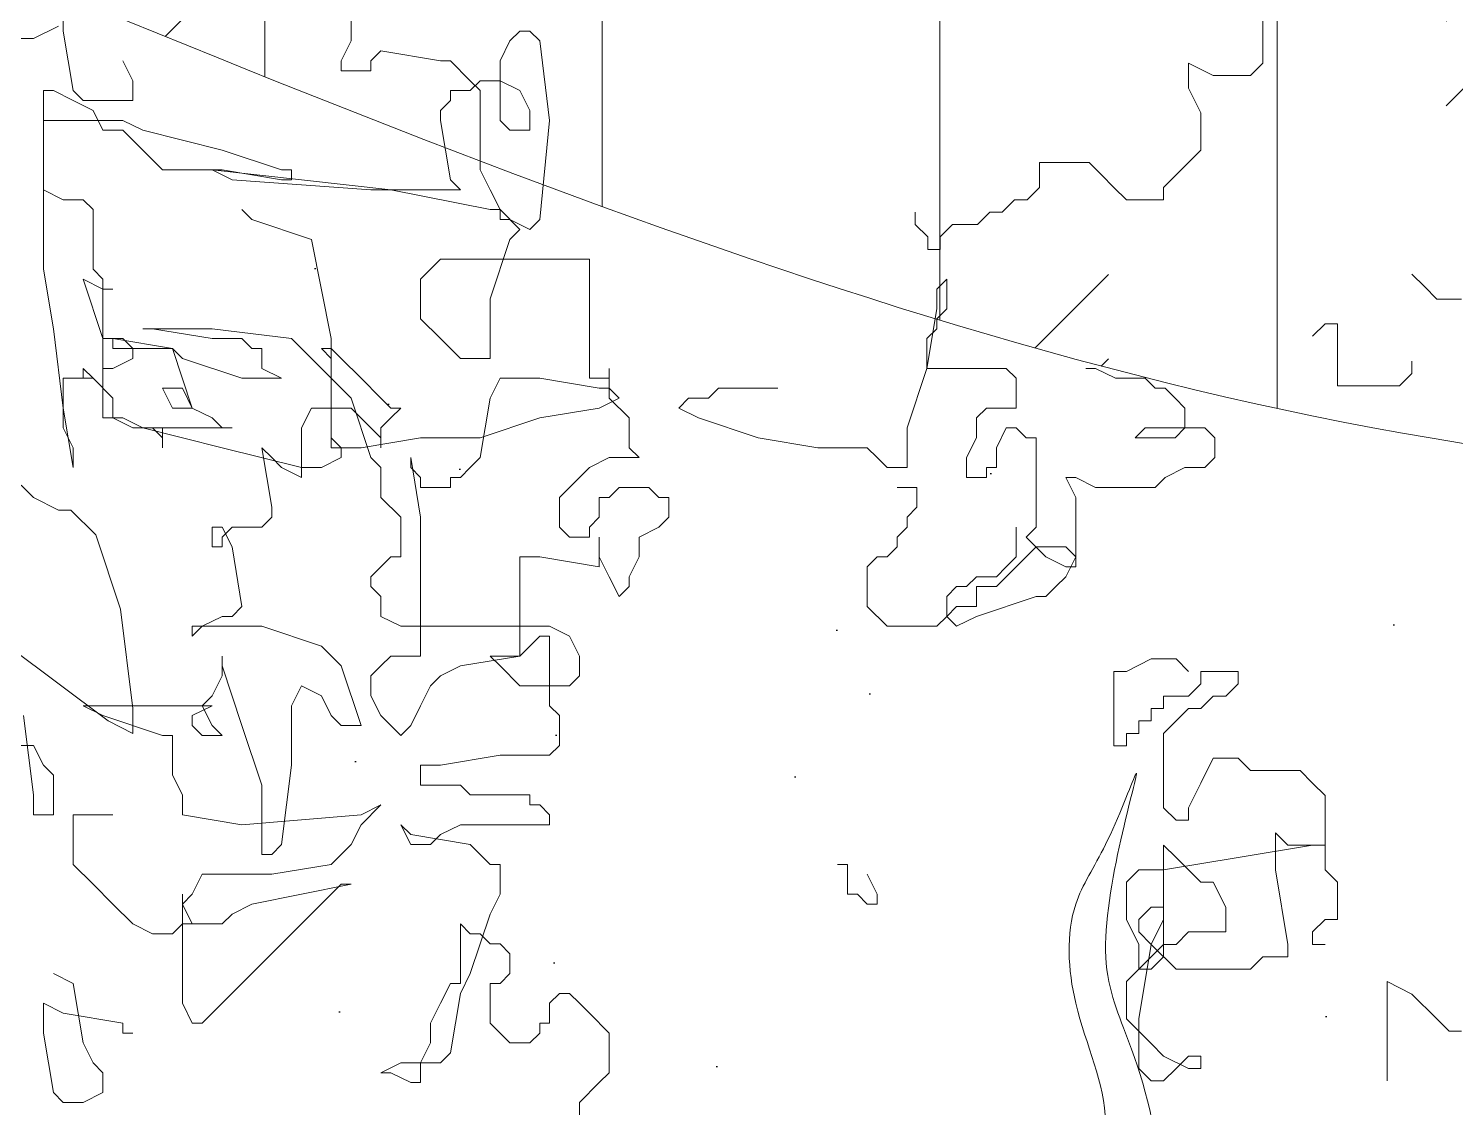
# Model space of a CAD drawing. Extents: x -95 to 325, y -1215 to -918.
# Drawn here: x 29.56 to 38.96, y -1070.06 to -1062.96 of the extents above; entities that cross this region are included whole.
import ezdxf

# ---------------------------------------------------------------- set-up
doc = ezdxf.new("R2010")
doc.units = 0
doc.layers.get('0').update_dxf_attribs({"linetype": 'CONTINUOUS'})
doc.layers.add('福建茶', color=76, linetype='CONTINUOUS')
doc.layers.add('马尼拉草', color=80, linetype='CONTINUOUS')

# ---------------------------------------------------------------- blocks, each defined once
blk = doc.blocks.new('tulia')
at = {"color": 3, "lineweight": 0}
for p, q in [((208.0003, 260.7235), (208.0003, 260.6281)), ((208.0003, 260.6281), (207.9048, 260.5326)), ((210.2918, 260.5803), (210.3873, 260.6281)), ((210.2918, 260.4849), (210.2918, 260.5803)), ((210.3873, 260.6281), (210.4828, 260.6281)), ((210.4828, 260.6281), (210.5305, 260.5803)), ((210.5305, 260.5803), (210.5783, 260.2941)), ((204.1156, 260.0467), (204.1156, 260.5241)), ((205.1906, 260.5241), (205.1309, 260.4644)), ((205.2504, 260.5241), (205.1906, 260.5241)), ((205.3101, 260.4644), (205.2504, 260.5241)), ((207.9048, 260.5326), (207.857, 260.4849)), ((208.7641, 260.4372), (208.7641, 260.5326)), ((208.7641, 260.5326), (208.8118, 260.5326)), ((208.8118, 260.5326), (208.9073, 260.4849)), ((205.0115, 260.4047), (205.0115, 260.4644)), ((205.0115, 260.4644), (205.0712, 260.4644)), ((205.1309, 260.4644), (205.0712, 260.4047)), ((205.0712, 260.4644), (205.1906, 260.4047)), ((205.3101, 260.2257), (205.3101, 260.4644)), ((207.857, 260.4849), (207.857, 260.2941)), ((208.9551, 260.4849), (208.8596, 260.4372)), ((208.9073, 260.4849), (208.9551, 260.4849)), ((210.3395, 260.4372), (210.2918, 260.4849)), ((205.0712, 260.4047), (205.0115, 260.4047)), ((205.1906, 260.4047), (205.2504, 260.3451)), ((208.6209, 260.3895), (208.5731, 260.1033)), ((208.6686, 260.4372), (208.6209, 260.3895)), ((208.8596, 260.4372), (208.6686, 260.4372)), ((208.7164, 260.3418), (208.7641, 260.4372)), ((210.3873, 260.3418), (210.3395, 260.4372)), ((205.2504, 260.3451), (205.3101, 260.2854)), ((208.1912, 260.2941), (208.239, 260.3418)), ((208.239, 260.3418), (208.3344, 260.3418)), ((208.3344, 260.3418), (208.3822, 260.2941)), ((208.7164, 260.2464), (208.7164, 260.3418)), ((210.435, 260.0556), (210.3873, 260.3418)), ((203.7573, 260.2854), (203.817, 260.2854)), ((203.817, 260.2854), (203.8768, 260.2257)), ((205.3101, 260.2854), (205.3698, 260.2257)), ((207.857, 260.2941), (207.9525, 260.1987)), ((208.1435, 260.151), (208.1435, 260.2464)), ((208.1435, 260.2464), (208.1912, 260.2464)), ((208.1912, 260.2464), (208.1912, 260.2941)), ((208.3822, 260.2941), (208.4299, 260.2464)), ((208.4299, 260.2464), (208.4299, 260.0556)), ((208.6686, 260.151), (208.7164, 260.2464)), ((209.8144, 260.2464), (209.7667, 260.1987)), ((209.8621, 260.2464), (209.8144, 260.2464)), ((209.9099, 260.151), (209.8621, 260.2464)), ((210.1963, 260.2941), (210.1486, 260.2941)), ((210.1963, 260.2464), (210.1963, 260.2941)), ((210.4828, 260.1987), (210.1963, 260.2464)), ((210.5783, 260.2941), (210.5783, 260.151)), ((203.8768, 260.2257), (203.9962, 260.1064)), ((205.2504, 259.8677), (205.3101, 260.2257)), ((205.3698, 260.2257), (205.3698, 260.0467)), ((207.9525, 260.1987), (208.0003, 260.151)), ((209.7667, 260.1987), (209.7189, 260.151)), ((210.5783, 260.151), (210.4828, 260.1987)), ((203.9962, 260.1064), (204.1156, 260.0467)), ((208.0003, 260.151), (208.048, 260.1033)), ((208.048, 260.1033), (208.0957, 260.1033)), ((208.0957, 260.1033), (208.1435, 260.151)), ((208.5731, 260.1033), (208.5254, 260.0079)), ((208.6209, 260.0556), (208.6686, 260.151)), ((209.7189, 260.151), (209.4325, 259.8648)), ((209.9099, 259.674), (209.9099, 260.151)), ((205.3698, 260.0467), (205.2504, 259.9273)), ((208.3822, 260.0556), (208.3344, 260.0079)), ((208.4299, 260.0556), (208.3822, 260.0556)), ((208.5731, 259.7694), (208.5731, 260.0556)), ((208.5731, 260.0556), (208.6209, 260.0556)), ((210.5305, 260.0079), (210.435, 260.0556)), ((204.7129, 259.9273), (204.7726, 259.987)), ((204.7726, 259.987), (205.1309, 259.987)), ((205.1309, 259.987), (205.2504, 259.8677)), ((205.1906, 259.9273), (205.2504, 259.987)), ((205.2504, 259.987), (205.3101, 259.987)), ((205.3101, 259.987), (205.3101, 259.8677)), ((208.3344, 260.0079), (208.3344, 259.9125)), ((208.5254, 260.0079), (208.4299, 259.7217)), ((204.5934, 259.8677), (204.5934, 259.9273)), ((204.5934, 259.9273), (204.7129, 259.9273)), ((205.2504, 259.9273), (205.1906, 259.8677)), ((205.1906, 259.3902), (205.1906, 259.9273)), ((208.3344, 259.9125), (208.3822, 259.8648)), ((204.4143, 259.8677), (204.474, 259.8677)), ((204.474, 259.8677), (204.474, 259.808)), ((204.6531, 259.5096), (204.5934, 259.8677)), ((205.1309, 259.8677), (205.0712, 259.808)), ((205.1906, 259.8677), (205.1309, 259.8677)), ((205.1906, 259.7483), (205.2504, 259.8677)), ((205.2504, 259.8677), (205.3101, 259.808)), ((205.3101, 259.8677), (205.3698, 259.7483)), ((208.3822, 259.8648), (208.4299, 259.8648)), ((208.4299, 259.8648), (208.4777, 259.8171)), ((209.4325, 259.8648), (209.146, 259.5785)), ((204.474, 259.808), (204.4143, 259.7483)), ((205.0712, 259.808), (204.892, 259.808)), ((204.892, 259.808), (204.892, 259.6886)), ((205.3101, 259.808), (205.3101, 259.7483)), ((208.4777, 259.8171), (208.5254, 259.8171)), ((208.5254, 259.8171), (208.5731, 259.7694)), ((209.6712, 259.7217), (209.7189, 259.7694)), ((209.7189, 259.7694), (209.9099, 259.7694)), ((209.9099, 259.674), (209.8621, 259.7694)), ((209.8621, 259.7694), (209.9099, 259.7694)), ((209.9099, 259.7694), (209.9576, 259.8171)), ((209.9099, 259.7694), (209.9099, 259.6263)), ((209.9576, 259.8171), (210.0531, 259.8171)), ((210.0531, 259.8171), (210.1486, 259.7694)), ((210.1486, 259.7694), (210.2441, 259.674)), ((204.4143, 259.7483), (204.3545, 259.7483)), ((204.3545, 259.7483), (204.3545, 259.5693)), ((204.892, 259.6886), (204.9517, 259.5693)), ((205.1906, 259.629), (205.1906, 259.7483)), ((205.2504, 259.6886), (205.1906, 259.6886)), ((205.1906, 259.6886), (205.1906, 259.629)), ((205.3101, 259.7483), (205.2504, 259.6886)), ((205.3698, 259.7483), (205.3698, 259.5693)), ((208.4299, 259.7217), (208.3822, 259.6263)), ((209.5757, 259.674), (209.6712, 259.7217)), ((206.568, 259.6263), (206.568, 259.674)), ((206.568, 259.674), (206.6158, 259.674)), ((206.6158, 259.5308), (206.568, 259.6263)), ((206.6158, 259.674), (206.6635, 259.6263)), ((206.6635, 259.6263), (206.7113, 259.6263)), ((206.7113, 259.6263), (206.7113, 259.4831)), ((208.3822, 259.6263), (208.3822, 259.4831)), ((209.0983, 259.5785), (209.5757, 259.674)), ((209.8144, 259.5308), (209.8621, 259.6263)), ((209.8621, 259.6263), (209.9099, 259.674)), ((209.9099, 259.6263), (209.9099, 259.674)), ((210.2441, 259.674), (210.3395, 259.5785)), ((204.3545, 259.5693), (204.4143, 259.5096)), ((204.9517, 259.5693), (205.0115, 259.5693)), ((205.0115, 259.5693), (205.1309, 259.4499)), ((205.3698, 259.5693), (205.3101, 259.5096)), ((209.146, 259.5785), (209.0983, 259.5785)), ((210.3395, 259.5785), (210.435, 259.4831)), ((204.4143, 259.5096), (204.4143, 259.3902)), ((204.6531, 259.3306), (204.6531, 259.5096)), ((205.1906, 259.5096), (204.8323, 259.4499)), ((205.3101, 259.5096), (205.1906, 259.5096)), ((206.7113, 259.4831), (206.759, 259.4831)), ((208.3822, 259.4831), (208.4299, 259.4831)), ((208.4299, 259.4831), (208.5254, 259.3877)), ((209.146, 259.4354), (209.1938, 259.4831)), ((209.1938, 259.4831), (209.4802, 259.5308)), ((209.4802, 259.5308), (209.8144, 259.5308)), ((210.435, 259.4831), (210.435, 259.2446)), ((204.8323, 259.4499), (204.474, 259.3902)), ((205.1309, 259.4499), (205.1906, 259.3902)), ((209.0983, 259.3877), (209.146, 259.4354)), ((209.4325, 259.3877), (209.4802, 259.4354)), ((209.4802, 259.4354), (209.528, 259.4354)), ((209.528, 259.4354), (209.528, 259.1015)), ((204.4143, 259.3902), (204.5934, 259.3902)), ((204.474, 259.3902), (204.4143, 259.3902)), ((204.4143, 259.3902), (204.4143, 259.1515)), ((204.5934, 259.3902), (204.6531, 259.3306)), ((208.5254, 259.3877), (208.8118, 259.34)), ((208.7164, 259.3877), (208.6686, 259.34)), ((208.8118, 259.3877), (208.7164, 259.3877)), ((208.8596, 259.2923), (208.8118, 259.3877)), ((209.0505, 259.2923), (209.0983, 259.3877)), ((209.3847, 259.0061), (209.4325, 259.3877)), ((208.5731, 259.2923), (208.1435, 259.2923)), ((208.1435, 259.2923), (208.1435, 259.2446)), ((208.6686, 259.34), (208.5731, 259.2923)), ((208.8118, 259.34), (208.8596, 259.2923)), ((208.9551, 259.1969), (209.0505, 259.2923)), ((209.6234, 259.2923), (209.0505, 259.2446)), ((209.9099, 259.2446), (209.6234, 259.2923)), ((205.0115, 259.0919), (205.0712, 259.2112)), ((205.0712, 259.2112), (205.0712, 259.2709)), ((205.0712, 259.2709), (205.1309, 259.2709)), ((205.1309, 259.2709), (205.1906, 259.2112)), ((205.1906, 259.2112), (205.1906, 258.8532)), ((208.1435, 259.2446), (208.1912, 259.1969)), ((209.0505, 259.2446), (208.9551, 259.1969)), ((209.9099, 259.1492), (209.9099, 259.2446)), ((210.435, 259.2446), (210.2441, 259.2446)), ((210.5305, 259.0538), (210.5305, 259.2446)), ((210.5305, 259.2446), (210.626, 259.2446)), ((210.626, 259.2446), (210.626, 259.1492)), ((204.4143, 259.1515), (204.474, 259.0919)), ((208.1912, 259.1969), (208.239, 259.1969)), ((208.239, 259.1969), (208.239, 259.1492)), ((208.239, 259.1492), (208.5254, 259.1492)), ((208.5254, 259.1492), (208.5731, 259.1015)), ((209.9576, 259.0538), (209.9099, 259.1492)), ((210.626, 259.1492), (210.6737, 258.7676)), ((204.474, 259.0919), (204.5337, 259.0322)), ((204.9517, 258.9725), (205.0115, 259.0919)), ((208.5731, 259.1015), (208.7641, 259.1015)), ((208.7641, 259.1015), (208.7641, 259.0061)), ((209.528, 259.1015), (209.6234, 258.8153)), ((204.5337, 259.0322), (204.7726, 259.0322)), ((204.7726, 259.0322), (204.8323, 258.9725)), ((208.6686, 259.0061), (208.3822, 258.9584)), ((208.7641, 259.0061), (208.6686, 259.0061)), ((209.3847, 258.7199), (209.3847, 259.0061)), ((209.9576, 258.863), (209.9576, 259.0538)), ((210.5783, 259.0061), (210.5305, 259.0538)), ((210.626, 258.9107), (210.5783, 259.0061)), ((204.8323, 258.9725), (204.9517, 258.9725)), ((208.1435, 258.9584), (208.0957, 258.9107)), ((208.3822, 258.9584), (208.1435, 258.9584)), ((205.3698, 258.8532), (205.3698, 258.9128)), ((205.3698, 258.9128), (205.4295, 258.9128)), ((205.4295, 258.9128), (205.4295, 258.5548)), ((208.0957, 258.9107), (208.0957, 258.7676)), ((208.8118, 258.8153), (208.8596, 258.863)), ((208.8596, 258.863), (208.9073, 258.8153)), ((209.7667, 258.8153), (209.7189, 258.863)), ((209.7189, 258.863), (209.8144, 258.863)), ((209.8144, 258.863), (209.8621, 258.8153)), ((210.0054, 258.863), (209.9576, 258.863)), ((210.2918, 258.7676), (210.0054, 258.863)), ((211.4376, 258.9107), (210.626, 258.9107)), ((205.1309, 258.7935), (205.0712, 258.7338)), ((205.1906, 258.8532), (205.1309, 258.7935)), ((205.2504, 258.7338), (205.2504, 258.7935)), ((205.2504, 258.7935), (205.3101, 258.7935)), ((205.3101, 258.7935), (205.3101, 258.8532)), ((205.3101, 258.8532), (205.3698, 258.8532)), ((208.7641, 258.7199), (208.8118, 258.8153)), ((208.9073, 258.8153), (208.9551, 258.7676)), ((209.146, 258.529), (209.0505, 258.8153)), ((209.0505, 258.8153), (209.146, 258.8153)), ((209.146, 258.8153), (209.1938, 258.7676)), ((209.6234, 258.8153), (209.7189, 258.529)), ((209.8144, 258.7199), (209.7667, 258.8153)), ((209.8621, 258.8153), (209.8621, 258.7676)), ((210.267, 258.7935), (210.1475, 258.8532)), ((210.1475, 258.8532), (210.1475, 258.7338)), ((210.7448, 258.4354), (210.267, 258.7935)), ((205.0115, 258.7338), (204.9517, 258.6741)), ((205.0712, 258.7338), (205.0115, 258.7338)), ((205.1906, 258.6741), (205.1906, 258.7338)), ((205.1906, 258.7338), (205.2504, 258.7338)), ((208.0957, 258.7676), (208.1435, 258.7199)), ((208.9551, 258.7676), (209.0028, 258.6722)), ((209.1938, 258.7676), (209.2415, 258.6722)), ((209.8621, 258.7676), (209.7667, 258.7199)), ((210.1475, 258.7338), (210.2073, 258.2564)), ((210.3873, 258.7199), (210.2918, 258.7676)), ((204.892, 258.6741), (204.8323, 258.6144)), ((204.9517, 258.6741), (204.892, 258.6741)), ((205.0115, 258.6144), (205.0712, 258.6741)), ((205.0712, 258.6741), (205.1906, 258.6741)), ((208.1435, 258.7199), (208.1435, 258.3859)), ((208.7164, 258.6244), (208.7641, 258.7199)), ((209.0028, 258.6722), (209.0028, 258.5767)), ((209.2415, 258.6722), (209.337, 258.6244)), ((209.337, 258.6244), (209.3847, 258.7199)), ((209.7189, 258.5767), (209.7667, 258.6722)), ((209.7667, 258.7199), (210.3873, 258.7199)), ((209.7667, 258.6722), (209.8144, 258.7199)), ((204.8323, 258.6144), (204.8323, 258.5548)), ((205.0115, 258.5548), (205.0115, 258.6144)), ((208.0003, 258.5767), (208.048, 258.6244)), ((208.048, 258.6244), (208.2867, 258.6244)), ((208.2867, 258.6244), (208.3822, 258.529)), ((208.6686, 258.5767), (208.7164, 258.6244)), ((204.8323, 258.5548), (205.0115, 258.5548)), ((205.1309, 258.4951), (205.0712, 258.5548)), ((205.3698, 258.5548), (205.2504, 258.4951)), ((205.4295, 258.5548), (205.3698, 258.5548)), ((208.0003, 258.4813), (208.0003, 258.5767)), ((208.2867, 258.4813), (208.5731, 258.529)), ((208.3822, 258.529), (208.4299, 258.4813)), ((208.5731, 258.529), (208.6686, 258.5767)), ((208.9551, 258.529), (208.9073, 258.4813)), ((209.0028, 258.5767), (208.9551, 258.529)), ((209.2415, 258.4336), (209.146, 258.529)), ((209.7189, 258.4813), (209.7189, 258.5767)), ((209.7189, 258.529), (209.7189, 258.4813)), ((205.2504, 258.4951), (205.1309, 258.4951)), ((208.048, 258.3859), (208.0003, 258.4813)), ((208.1912, 258.3859), (208.2867, 258.4813)), ((208.4299, 258.4813), (208.2867, 258.4813)), ((208.2867, 258.4813), (208.2867, 258.0043)), ((208.9073, 258.4813), (208.7641, 258.4813)), ((208.7641, 258.4813), (208.7641, 258.3382)), ((208.1435, 258.3382), (208.048, 258.3859)), ((208.1435, 258.3859), (208.1912, 258.3859)), ((209.528, 258.3382), (209.2415, 258.4336)), ((209.8144, 258.3382), (209.8621, 258.3859)), ((209.8621, 258.3859), (209.8621, 258.3382)), ((206.1861, 258.3382), (206.0906, 258.2905)), ((206.2338, 258.2905), (206.1861, 258.3382)), ((206.2338, 258.2905), (206.2816, 258.3382)), ((206.2816, 258.3382), (206.5203, 258.3382)), ((206.5203, 258.3382), (206.6158, 258.2428)), ((208.7641, 258.3382), (208.1435, 258.3382)), ((208.7641, 257.8135), (208.7641, 258.3382)), ((208.7641, 258.3382), (208.8596, 258.3382)), ((208.8596, 258.3382), (208.9551, 258.2905)), ((209.8621, 258.3382), (209.528, 258.3382)), ((209.7189, 258.2905), (209.8144, 258.3382)), ((206.0906, 258.2905), (205.8042, 258.1951)), ((206.1861, 258.2428), (206.2338, 258.2905)), ((206.2338, 258.1951), (206.2338, 258.2905)), ((208.9551, 258.2905), (208.9551, 258.1951)), ((209.6234, 258.2428), (209.6712, 258.2905)), ((209.6712, 258.2905), (209.7189, 258.2905)), ((210.2073, 258.2564), (210.3267, 257.8983)), ((205.7564, 258.1951), (205.7087, 258.1474)), ((205.8042, 258.1951), (205.7564, 258.1951)), ((206.0906, 258.1474), (206.0906, 258.2428)), ((206.0906, 258.2428), (206.1861, 258.2428)), ((206.1861, 258.1474), (206.2338, 258.1951)), ((206.6158, 258.2428), (206.6158, 258.052)), ((207.8093, 258.1951), (207.7615, 258.1474)), ((207.857, 258.0997), (207.8093, 258.1951)), ((208.9551, 258.1951), (209.0028, 258.1474)), ((209.6712, 257.9566), (209.6234, 258.2428)), ((205.7087, 258.1474), (205.661, 258.0997)), ((205.9474, 258.0997), (205.9951, 258.1474)), ((205.9951, 258.1474), (206.0906, 258.1474)), ((206.0906, 258.0997), (206.1384, 258.1474)), ((206.1384, 258.1474), (206.1861, 258.1474)), ((207.7615, 258.1474), (207.7615, 258.0997)), ((209.0028, 258.1474), (209.0028, 258.0997)), ((205.661, 258.0997), (205.6132, 258.0043)), ((205.6132, 257.7181), (205.6132, 258.052)), ((205.6132, 258.052), (205.661, 258.052)), ((205.661, 258.052), (205.7564, 258.0043)), ((205.8519, 258.0043), (205.9474, 258.0997)), ((205.8997, 258.0043), (205.9474, 258.052)), ((205.9474, 258.052), (205.9951, 258.0997)), ((205.9951, 258.0997), (206.0906, 258.0997)), ((206.6158, 258.052), (206.568, 258.0043)), ((207.7615, 258.0997), (207.7138, 258.0043)), ((207.9048, 258.0043), (207.857, 258.0997)), ((208.1912, 258.0043), (207.9048, 258.052)), ((207.9048, 258.052), (207.9048, 257.9089)), ((208.9551, 258.052), (208.9073, 258.0043)), ((209.0028, 258.0997), (208.9551, 258.052)), ((205.6132, 258.0043), (205.661, 257.9566)), ((205.7564, 258.0043), (205.8519, 257.9089)), ((205.8042, 257.9566), (205.8519, 258.0043)), ((205.8997, 257.8612), (205.8997, 258.0043)), ((206.5203, 258.0043), (206.4725, 257.9566)), ((206.568, 258.0043), (206.5203, 258.0043)), ((207.7138, 258.0043), (207.7138, 257.9089)), ((207.9048, 257.9089), (207.9048, 258.0043)), ((208.2867, 258.0043), (208.1912, 258.0043)), ((208.9073, 258.0043), (208.8596, 258.0043)), ((208.8596, 258.0043), (208.8596, 257.8135)), ((205.661, 257.9566), (205.8042, 257.9566)), ((205.8519, 257.9089), (205.8042, 257.8612)), ((206.4725, 257.9089), (206.4248, 257.8612)), ((206.4725, 257.9566), (206.4725, 257.9089)), ((207.7138, 257.9089), (207.6183, 257.8612)), ((207.9525, 257.8612), (207.9525, 257.9089)), ((207.9525, 257.9089), (208.048, 257.9089)), ((208.048, 257.9089), (208.0957, 257.8612)), ((209.7189, 257.8612), (209.6712, 257.9566)), ((209.6712, 257.8612), (209.7189, 257.9089)), ((209.7189, 257.9089), (209.7189, 257.9566)), ((209.7189, 257.9566), (209.7667, 257.9566)), ((209.7667, 257.9566), (209.7667, 257.8612)), ((205.8042, 257.8612), (205.8042, 257.4318)), ((206.4248, 257.8612), (206.4248, 257.8135)), ((207.6183, 257.8612), (207.5706, 257.8135)), ((207.9048, 257.8135), (207.9525, 257.8612)), ((208.0957, 257.8612), (208.0957, 257.7181)), ((209.4802, 257.8135), (209.528, 257.8612)), ((209.528, 257.8612), (209.6712, 257.8612)), ((209.7667, 257.8612), (209.7189, 257.8612)), ((210.3267, 257.8983), (210.4461, 257.779)), ((206.4248, 257.8135), (206.3771, 257.7658)), ((206.3771, 257.7658), (206.3771, 257.6704)), ((207.5706, 257.8135), (207.5706, 257.7181)), ((207.9048, 257.7181), (207.9048, 257.8135)), ((208.8118, 257.5272), (208.7641, 257.8135)), ((208.8596, 257.8135), (208.9551, 257.7181)), ((209.4802, 257.7658), (209.4802, 257.8135)), ((209.528, 257.4795), (209.4802, 257.7658)), ((210.4461, 257.779), (210.5059, 257.779)), ((210.5059, 257.779), (210.6253, 257.7193)), ((205.661, 257.6226), (205.6132, 257.7181)), ((207.5706, 257.7181), (207.6183, 257.7181)), ((207.6183, 257.7181), (207.6661, 257.6704)), ((207.8093, 257.6704), (207.857, 257.7181)), ((207.857, 257.7181), (207.9048, 257.7181)), ((208.0957, 257.7181), (208.0003, 257.6226)), ((208.9551, 257.7181), (208.9551, 257.5749)), ((210.6253, 257.7193), (210.685, 257.6596)), ((205.1835, 257.6226), (205.2313, 257.6704)), ((205.2313, 257.6704), (205.5177, 257.6704)), ((205.5177, 257.6704), (205.6132, 257.6226)), ((206.3771, 257.6704), (206.4725, 257.6704)), ((207.6661, 257.6704), (207.8093, 257.6704)), ((208.6209, 257.6226), (208.6209, 257.6704)), ((208.6209, 257.6704), (208.7641, 257.6704)), ((208.7641, 257.6704), (208.7641, 257.6226)), ((204.9448, 257.5272), (204.9926, 257.5749)), ((204.9926, 257.5749), (205.0881, 257.5749)), ((205.0881, 257.5749), (205.1835, 257.6226)), ((205.6132, 257.6226), (205.661, 257.6226)), ((205.9951, 257.4795), (205.9951, 257.5749)), ((205.9951, 257.5749), (206.0429, 257.5749)), ((206.0429, 257.5749), (206.0429, 257.6226)), ((206.0429, 257.6226), (206.1384, 257.6226)), ((206.1384, 257.6226), (206.1384, 257.5272)), ((206.4248, 257.3841), (206.4248, 257.5749)), ((206.4248, 257.5749), (206.5203, 257.5749)), ((206.5203, 257.5749), (206.568, 257.5272)), ((207.9525, 257.5749), (207.857, 257.5272)), ((208.0003, 257.6226), (207.9525, 257.5749)), ((208.4777, 257.5272), (208.5254, 257.5749)), ((208.5254, 257.5749), (208.5731, 257.6226)), ((208.5731, 257.6226), (208.6209, 257.6226)), ((208.7641, 257.6226), (208.8118, 257.5749)), ((208.8118, 257.5749), (208.8118, 257.5272)), ((208.9551, 257.5749), (209.0028, 257.5272)), ((209.146, 257.5272), (209.2415, 257.5749)), ((209.2415, 257.5749), (209.337, 257.5749)), ((209.337, 257.5749), (209.337, 257.6226)), ((209.337, 257.6226), (209.4325, 257.5749)), ((209.337, 257.5749), (209.337, 257.3841)), ((209.7189, 257.4795), (209.337, 257.5749)), ((209.4325, 257.5749), (209.4802, 257.5272)), ((210.4828, 257.2887), (210.435, 257.5749)), ((210.435, 257.5749), (210.435, 257.4795)), ((204.9448, 257.4318), (204.9448, 257.5272)), ((206.1384, 257.5272), (206.0906, 257.4318)), ((206.568, 257.5272), (206.6158, 257.4795)), ((207.857, 257.5272), (207.7138, 257.5272)), ((207.7138, 257.5272), (207.7615, 257.4795)), ((208.4299, 257.241), (208.4777, 257.5272)), ((209.0028, 257.5272), (209.0983, 257.241)), ((209.146, 257.4795), (209.146, 257.5272)), ((209.4802, 257.5272), (209.528, 257.4795)), ((204.9926, 257.3841), (204.9448, 257.4318)), ((205.0881, 257.3841), (205.1358, 257.4318)), ((205.1358, 257.4318), (205.3268, 257.4318)), ((205.3268, 257.4318), (205.279, 257.3841)), ((205.8042, 257.4318), (205.8519, 257.4318)), ((205.8519, 257.4318), (205.8997, 257.3841)), ((205.9474, 257.3841), (205.9951, 257.4795)), ((206.0906, 257.4318), (206.0906, 257.3364)), ((206.6158, 257.4795), (206.8545, 257.4795)), ((206.8545, 257.4795), (207.1409, 257.4318)), ((207.1409, 257.4318), (207.4274, 257.3364)), ((207.7615, 257.4795), (207.7615, 257.3364)), ((208.4777, 257.4318), (208.1912, 257.3364)), ((208.7641, 257.4318), (208.4777, 257.4318)), ((209.0505, 257.4795), (208.7641, 257.4318)), ((208.9551, 257.4318), (208.9551, 257.4795)), ((208.9551, 257.4795), (208.9551, 257.3841)), ((209.0028, 257.3841), (208.9551, 257.4318)), ((209.1938, 257.4795), (209.0505, 257.4795)), ((209.1938, 257.4318), (209.146, 257.4795)), ((209.1938, 257.0502), (209.1938, 257.4795)), ((209.1938, 256.9548), (209.1938, 257.4318)), ((210.1008, 257.3841), (209.7189, 257.4795)), ((210.0054, 257.3841), (210.0054, 257.4795)), ((210.0054, 257.4795), (210.0054, 257.4318)), ((210.0054, 257.4318), (210.0531, 257.3841)), ((210.435, 257.4795), (210.4828, 257.3841)), ((205.279, 257.3841), (204.9926, 257.3841)), ((205.0881, 257.2887), (205.0881, 257.3841)), ((205.8997, 257.3841), (205.9474, 257.3841)), ((206.3293, 257.0979), (206.4248, 257.3841)), ((208.9551, 257.3841), (208.9073, 257.3364)), ((209.0983, 257.2887), (209.0028, 257.3841)), ((209.337, 257.3841), (209.2893, 257.2887)), ((209.6712, 257.3841), (210.0531, 257.3841)), ((209.7189, 257.3841), (209.6712, 257.3841)), ((209.7667, 257.3364), (209.7189, 257.3841)), ((210.0531, 257.3841), (210.0054, 257.3841)), ((210.0531, 257.3841), (210.1486, 257.3841)), ((210.1963, 257.3364), (210.1008, 257.3841)), ((210.1486, 257.3841), (210.2441, 257.3364)), ((210.4828, 257.3841), (210.4828, 257.1456)), ((205.1358, 257.241), (205.0881, 257.2887)), ((206.0429, 257.2887), (205.8997, 257.2887)), ((205.8997, 257.2887), (205.8997, 257.1456)), ((206.0906, 257.3364), (206.0429, 257.2887)), ((207.4274, 257.3364), (207.5228, 257.2887)), ((207.5228, 257.2887), (207.4751, 257.241)), ((207.7615, 257.3364), (207.857, 257.241)), ((207.9048, 257.2887), (207.8093, 257.241)), ((208.1912, 257.3364), (207.9048, 257.2887)), ((208.9073, 257.3364), (208.8596, 257.2887)), ((208.8596, 257.2887), (208.9073, 257.2887)), ((208.9073, 257.2887), (208.9551, 257.241)), ((209.2893, 257.2887), (209.0983, 257.2887)), ((209.8621, 257.2887), (209.7667, 257.3364)), ((209.9576, 257.0025), (209.8621, 257.2887)), ((209.8621, 257.2887), (209.9576, 257.2887)), ((209.9099, 257.1933), (209.8621, 257.2887)), ((209.9576, 257.2887), (210.0054, 257.1933)), ((210.2441, 257.3364), (210.1963, 257.3364)), ((210.2441, 257.3364), (210.2918, 257.3364)), ((210.2441, 257.241), (210.2441, 257.3364)), ((210.2918, 257.3364), (210.2918, 256.7163)), ((210.5305, 256.9071), (210.4828, 257.2887)), ((205.1835, 257.1933), (205.1358, 257.241)), ((207.3796, 257.241), (207.3319, 257.1933)), ((207.4751, 257.241), (207.3796, 257.241)), ((207.8093, 257.241), (207.857, 257.1933)), ((207.857, 257.241), (207.857, 257.0979)), ((208.3822, 257.1456), (208.4299, 257.241)), ((208.9551, 257.241), (209.0505, 257.1456)), ((209.0983, 257.241), (209.3847, 256.9548)), ((210.3395, 257.1456), (210.2441, 257.241)), ((203.9962, 257.1225), (204.0559, 257.1822)), ((204.0559, 257.1822), (204.3545, 257.1822)), ((204.3545, 257.1822), (204.3545, 256.8838)), ((205.2313, 257.1933), (205.1835, 257.1933)), ((205.279, 257.1456), (205.2313, 257.1933)), ((205.4222, 257.1456), (205.279, 257.1456)), ((205.5177, 257.0979), (205.4222, 257.1456)), ((205.8997, 257.1456), (205.9474, 257.0979)), ((207.3319, 257.1933), (207.0454, 257.1933)), ((207.857, 257.1933), (207.9048, 257.1933)), ((207.857, 257.0979), (207.857, 257.1456)), ((207.857, 257.1456), (207.9525, 257.1456)), ((207.9048, 257.1933), (208.1912, 257.1456)), ((207.9525, 257.1456), (207.9525, 256.5731)), ((208.1912, 257.1456), (208.3822, 257.1456)), ((209.0505, 257.1456), (209.146, 257.0502)), ((209.528, 257.0979), (209.4325, 257.1456)), ((209.4325, 257.1456), (209.6234, 257.1456)), ((209.6234, 257.1456), (209.9099, 257.0502)), ((210.0054, 257.1933), (209.9099, 257.1933)), ((210.4828, 257.1456), (210.3395, 257.1456)), ((210.3395, 257.1456), (210.3873, 257.1456)), ((210.3873, 257.0979), (210.3395, 257.1456)), ((210.3873, 257.1456), (210.3873, 257.0979)), ((203.9962, 257.0628), (203.9962, 257.1225)), ((205.5655, 257.0979), (205.5177, 257.0979)), ((205.9474, 257.0979), (206.3293, 257.0979)), ((206.2816, 256.8117), (206.3293, 257.0979)), ((206.3293, 257.0979), (206.3293, 257.0502)), ((206.3293, 257.0502), (206.3293, 257.0979)), ((206.3293, 257.0979), (206.3293, 256.9548)), ((209.528, 257.0025), (209.528, 257.0979)), ((210.1486, 257.0502), (210.2441, 257.0979)), ((210.2441, 257.0979), (210.2918, 257.0979)), ((210.2918, 257.0979), (210.2918, 256.6685)), ((208.5731, 257.0502), (208.4299, 257.0502)), ((208.4299, 257.0502), (208.4299, 256.764)), ((208.6209, 257.0025), (208.5731, 257.0502)), ((209.146, 257.0502), (209.1938, 257.0025)), ((209.2415, 257.0025), (209.1938, 257.0502)), ((209.9099, 257.0502), (209.9576, 257.0025)), ((210.1486, 257.0025), (210.1486, 257.0502)), ((204.4143, 256.8838), (204.474, 256.9435)), ((206.3293, 256.9548), (206.2816, 256.9071)), ((208.6686, 256.9548), (208.6209, 257.0025)), ((208.7641, 256.8594), (208.6686, 256.9548)), ((209.1938, 257.0025), (209.2415, 257.0025)), ((209.2893, 256.4777), (209.1938, 256.9548)), ((209.3847, 256.9548), (209.7667, 256.9071)), ((209.5757, 257.0025), (209.528, 257.0025)), ((209.6234, 256.9548), (209.5757, 257.0025)), ((209.7667, 256.9548), (209.6234, 256.9548)), ((210.0531, 256.9071), (209.7667, 256.9548)), ((209.9576, 257.0025), (210.2441, 257.0025)), ((210.2441, 256.9548), (209.9576, 257.0025)), ((210.1963, 256.9548), (210.1486, 257.0025)), ((210.2918, 256.9548), (210.1963, 256.9548)), ((210.2441, 257.0025), (210.2441, 256.9548)), ((210.3873, 256.6685), (210.2918, 256.9548)), ((204.3545, 256.8838), (204.4143, 256.8838)), ((206.2816, 256.9071), (206.2816, 256.8594)), ((209.7667, 256.9071), (210.1008, 256.9071)), ((210.1008, 256.9071), (210.0531, 256.9071)), ((210.5783, 256.6208), (210.5305, 256.9071)), ((206.2816, 256.8594), (206.2338, 256.8117)), ((206.2338, 256.8117), (206.2338, 256.6685)), ((206.2816, 256.7163), (206.2816, 256.8117)), ((208.7641, 256.6685), (208.7641, 256.8594)), ((203.7573, 256.7645), (203.8768, 256.7645)), ((203.8768, 256.7645), (203.9365, 256.7048)), ((208.4299, 256.764), (208.3344, 256.4777)), ((203.9365, 256.7048), (203.9962, 256.6451)), ((206.2338, 256.6685), (206.2816, 256.7163)), ((208.6686, 256.5731), (208.7641, 256.6685)), ((210.2918, 256.7163), (210.2441, 256.7163)), ((210.2441, 256.7163), (210.2918, 256.7163)), ((210.2918, 256.7163), (210.3873, 256.6685)), ((210.2918, 256.6685), (210.3395, 256.6208)), ((210.3395, 256.6208), (210.3395, 256.3346)), ((210.5783, 255.9053), (210.5783, 256.6208)), ((207.9525, 256.5731), (208.6686, 256.5731)), ((206.2059, 256.4064), (206.2656, 256.4661)), ((206.2656, 256.4661), (206.2656, 256.5258)), ((206.2656, 256.5258), (206.3253, 256.5258)), ((206.3253, 256.5258), (206.3253, 256.4661)), ((206.3253, 256.4661), (206.3851, 256.4064)), ((208.3344, 256.4777), (208.2867, 256.43)), ((209.5757, 256.3823), (209.2893, 256.4777)), ((206.0267, 256.3467), (206.0865, 256.4064)), ((206.0865, 256.4064), (206.2059, 256.4064)), ((206.3851, 256.4064), (206.3851, 256.3467)), ((208.1912, 256.3823), (208.239, 256.43)), ((208.239, 256.43), (208.3344, 256.3823)), ((208.2867, 256.43), (208.3822, 256.3346)), ((205.9073, 256.2871), (205.967, 256.3467)), ((205.967, 256.3467), (206.0267, 256.3467)), ((208.1435, 255.9053), (208.1912, 256.3823)), ((208.3344, 256.3823), (208.3822, 256.3823)), ((208.3822, 256.3823), (208.3822, 256.3346)), ((208.3822, 256.3346), (208.4299, 256.3346)), ((208.3822, 256.3346), (208.4299, 256.2392)), ((208.4299, 256.3346), (208.9073, 256.2392)), ((209.6234, 256.3346), (209.5757, 256.3823)), ((210.3395, 256.3346), (210.3873, 256.2869)), ((205.1906, 256.2274), (205.1906, 256.2871)), ((205.1906, 256.2871), (205.3698, 256.2871)), ((205.3698, 256.2871), (205.4295, 256.2274)), ((205.7879, 256.2274), (205.8476, 256.2871)), ((205.8476, 256.2871), (205.9073, 256.2871)), ((210.3873, 256.2869), (210.4828, 256.2869)), ((210.4828, 256.2869), (210.5783, 256.2392)), ((205.1309, 256.1677), (205.1906, 256.2274)), ((205.4295, 256.2274), (205.4892, 256.1677)), ((205.7879, 256.108), (205.7879, 256.2274)), ((208.4299, 256.2392), (208.4777, 256.1438)), ((209.0028, 256.2392), (208.5731, 256.2392)), ((208.5731, 256.2392), (208.6209, 256.1915)), ((208.6209, 256.1915), (208.6686, 255.9053)), ((208.9073, 256.2392), (209.7667, 256.1438)), ((209.6712, 256.1915), (209.0028, 256.2392)), ((209.4325, 256.1915), (209.3847, 256.1915)), ((209.3847, 256.1915), (209.3847, 256.1438)), ((209.7189, 256.1438), (209.4325, 256.1915)), ((209.7667, 256.1438), (209.6712, 256.1915)), ((210.5783, 256.2392), (210.5783, 255.7622)), ((205.0712, 256.108), (205.1309, 256.1677)), ((205.4892, 256.1677), (205.549, 256.108)), ((208.4777, 256.1438), (208.4777, 255.7622)), ((209.3847, 256.1438), (209.4325, 256.1438)), ((209.4325, 256.1438), (209.7189, 256.0484)), ((210.0054, 256.1438), (209.7189, 256.1438)), ((210.1008, 256.0484), (210.0054, 256.1438)), ((205.0115, 256.0483), (205.0712, 256.108)), ((205.0115, 255.8693), (205.0115, 256.0483)), ((205.549, 256.108), (205.7879, 256.108)), ((209.7189, 256.0484), (210.1008, 255.953)), ((210.1963, 255.953), (210.1008, 256.0484)), ((208.239, 255.8576), (208.239, 255.953)), ((208.239, 255.953), (208.3344, 255.953)), ((208.3344, 255.953), (208.3822, 255.9053)), ((210.1008, 255.953), (210.1963, 255.9053)), ((210.2918, 255.953), (210.1963, 255.953)), ((210.3395, 255.8576), (210.2918, 255.953)), ((205.0712, 255.75), (205.0115, 255.8693)), ((208.1912, 255.5236), (208.1435, 255.9053)), ((208.2867, 255.7622), (208.239, 255.8576)), ((208.3822, 255.9053), (208.3822, 255.619)), ((208.6686, 255.8576), (208.6209, 255.8099)), ((208.6686, 255.9053), (208.6686, 255.8576)), ((210.1963, 255.9053), (210.5783, 255.9053)), ((210.435, 255.8099), (210.3395, 255.8576)), ((208.6209, 255.8099), (208.6209, 255.7622)), ((210.1486, 255.7145), (210.1486, 255.8099)), ((210.1486, 255.8099), (210.3873, 255.8099)), ((210.3873, 255.8099), (210.435, 255.7622)), ((210.5305, 255.7622), (210.435, 255.8099)), ((205.0712, 255.6306), (205.0712, 255.75)), ((208.3822, 255.7145), (208.2867, 255.7622)), ((208.4777, 255.7145), (208.3822, 255.7145)), ((208.5254, 255.7622), (208.4777, 255.7145)), ((208.4777, 255.7622), (208.5254, 255.7145)), ((208.6209, 255.7622), (208.5254, 255.7622)), ((208.5254, 255.7145), (208.6209, 255.619)), ((210.1963, 255.619), (210.1486, 255.7145)), ((210.435, 255.7622), (210.4828, 255.4759)), ((210.5783, 255.7622), (210.5305, 255.7622)), ((204.7129, 255.6306), (204.7726, 255.6903)), ((204.7726, 255.6903), (204.9517, 255.6903)), ((204.9517, 255.6903), (205.0712, 255.6306)), ((209.0028, 255.619), (209.0028, 255.6667)), ((209.0028, 255.6667), (209.146, 255.6667)), ((209.146, 255.6667), (209.146, 255.619)), ((204.7129, 255.3322), (204.7129, 255.6306)), ((208.3822, 255.619), (208.3344, 255.5236)), ((208.6209, 255.619), (208.6686, 255.619)), ((208.6686, 255.619), (208.9551, 255.5713)), ((208.9551, 255.5713), (209.0028, 255.619)), ((209.146, 255.619), (209.0983, 255.5236)), ((208.239, 255.4759), (208.1912, 255.5236)), ((208.3344, 255.5236), (208.2867, 255.4759)), ((209.0983, 255.5236), (209.0983, 255.4282)), ((210.6253, 255.5113), (210.5059, 255.4516)), ((210.685, 255.5113), (210.6253, 255.5113)), ((208.2867, 255.4759), (208.239, 255.4759)), ((210.4828, 255.4759), (210.4828, 255.4282))]:
    blk.add_line(p, q, dxfattribs=at)
at = {"color": 34, "lineweight": 0}
blk.add_spline([(201.8417, 268.7379), (201.8417, 268.2608), (202.0804, 267.593), (202.5101, 266.9251), (202.5578, 266.1141), (202.5101, 265.6848), (202.9875, 265.3031), (203.2739, 264.9215), (203.5126, 265.3031), (204.3242, 265.6371), (204.9448, 265.7802), (205.5177, 265.4939), (206.0906, 265.3985), (206.1861, 264.8261), (206.0906, 264.2059), (206.3293, 263.6335), (206.6635, 263.2041), (207.3319, 262.7748), (208.0957, 262.4885), (208.3822, 262.4885), (208.2867, 262.3931), (207.9048, 262.3931), (206.95, 262.6794), (206.4725, 262.9656), (206.2338, 262.584), (205.8519, 261.8684), (205.6132, 261.2482), (205.47, 260.7235), (205.6132, 260.151), (205.6132, 259.674), (205.47, 259.3877), (205.3268, 259.0538), (205.47, 259.8648), (205.3745, 260.2941), (205.2313, 260.962), (205.4222, 261.5344), (205.8519, 262.3454), (206.1861, 262.8702), (206.1384, 263.2518), (205.7087, 263.7766), (205.3745, 264.2059), (205.4222, 264.5876), (205.3268, 265.0169), (204.8971, 265.1123), (204.181, 265.0646), (203.7991, 264.6353), (203.6081, 263.9197), (203.7036, 263.6335), (203.5604, 263.538), (203.083, 263.1087), (203.083, 262.7271), (203.7513, 262.0115), (204.6107, 261.6776), (205.47, 261.3913), (206.2816, 261.2005), (206.6158, 260.9143), (206.5203, 260.9143), (206.1384, 261.1051), (205.6132, 261.2482), (204.8494, 261.3436), (204.1332, 261.5822), (203.3694, 261.8207), (203.0352, 262.2023), (202.8442, 262.5362), (202.6533, 262.4885), (202.4146, 262.25), (202.0804, 261.9638), (202.0804, 261.5822), (202.0327, 261.3913), (201.8417, 261.439), (201.6985, 261.5822), (201.6985, 261.9638), (201.8894, 262.4408), (202.1759, 262.9179), (202.5101, 263.3949), (202.701, 263.7289), (202.8442, 264.0151), (202.701, 264.4444), (202.1281, 264.9692), (201.8894, 265.8279), (201.7462, 266.0187), (201.2211, 265.7802), (200.9346, 266.0187), (200.5527, 266.1618), (200.6959, 266.2572), (200.7914, 266.3526), (200.7437, 266.5912), (200.9824, 266.6866), (201.3643, 266.448), (201.9372, 266.4003), (202.0804, 266.5435), (201.9372, 267.1159), (201.6985, 267.4976), (201.3643, 267.4498), (200.8391, 267.4498), (200.4095, 267.7838), (199.9798, 268.0223), (200.0753, 268.1654), (200.3617, 268.1177), (200.5527, 267.9269), (201.1733, 267.7361), (201.3643, 267.8315), (201.5552, 267.9269), (201.3643, 268.3085), (201.412, 268.9764), (201.6507, 268.881), (201.8894, 268.9764), (201.8894, 268.6902), (201.9372, 268.1654), (202.0327, 267.9269), (202.1281, 267.4976), (202.3668, 267.2113), (202.5101, 266.9251)], degree=3, dxfattribs=at)
blk = doc.blocks.new('tuli')
at = {"color": 3}
blk.add_blockref('tulia', (-25.9976, 9.2058), dxfattribs=at)

msp = doc.modelspace()

# ---------------------------------------------------------------- hatches: boundary and pattern name
at = {"layer": '福建茶', "lineweight": 9}
h = msp.add_hatch(dxfattribs=at)
h.set_pattern_fill('CORK', color=256, scale=0.7, angle=90, style=0)
h.set_pattern_definition([(90, (0, 0), (-2.2225, 1e-16), []), (225, (1.111, 1.111), (4.445002, -4.445002), [3.14309, -3.14309]), (225, (1.111, 1.667), (4.445002, -4.445002), [3.14309, -3.14309]), (225, (1.111, 2.2225), (4.445002, -4.445002), [3.14309, -3.14309])])
edge = h.paths.add_edge_path()
edge.add_spline(control_points=[(-31.4869, -1059.3369), (-23.6436, -1060.9624), (-7.7416, -1071.7949), (16.7497, -1052.3013), (41.7291, -1072.7369), (66.7332, -1052.1833), (91.7374, -1072.7343), (112.5299, -1055.735), (125.0333, -1060.6107), (129.1798, -1062.289)], knot_values=[26.944979, 26.944979, 26.944979, 26.944979, 51.051819, 76.978949, 102.906066, 128.833183, 154.760301, 180.687418, 193.577857, 193.577857, 193.577857, 193.577857], degree=3, periodic=0)
edge.add_line((129.1798, -1062.289), (129.1798, -1046.6251))
edge.add_line((129.1798, -1046.6251), (-31.4869, -1046.6251))
edge.add_line((-31.4869, -1046.6251), (-31.4869, -1059.3369))
at = {"layer": '马尼拉草'}
h = msp.add_hatch(dxfattribs=at)
h.set_pattern_fill('AR-SAND', color=256, scale=0.1, style=0)
edge = h.paths.add_edge_path()
edge.add_line((129.1798, -1062.289), (129.1798, -1082.4912))
edge.add_spline(control_points=[(129.1798, -1082.4912), (125.0333, -1080.8128), (112.5299, -1075.9371), (91.7374, -1092.9364), (66.7332, -1072.3854), (41.7291, -1092.9391), (16.7497, -1072.5035), (-7.7416, -1091.997), (-23.6436, -1081.1645), (-31.4869, -1079.539)], knot_values=[26.944979, 26.944979, 26.944979, 26.944979, 39.835418, 65.762535, 91.689652, 117.61677, 143.543887, 169.471017, 193.577857, 193.577857, 193.577857, 193.577857], degree=3, periodic=0)
edge.add_line((-31.4869, -1079.539), (-31.4869, -1059.3369))
edge.add_spline(control_points=[(-31.4869, -1059.3369), (-23.6436, -1060.9624), (-7.7416, -1071.7949), (16.7497, -1052.3013), (41.7291, -1072.7369), (66.7332, -1052.1833), (91.7374, -1072.7343), (112.5299, -1055.735), (125.0333, -1060.6107), (129.1798, -1062.289)], knot_values=[26.944979, 26.944979, 26.944979, 26.944979, 51.051819, 76.978949, 102.906066, 128.833183, 154.760301, 180.687418, 193.577857, 193.577857, 193.577857, 193.577857], degree=3, periodic=0)

# ---------------------------------------------------------------- linework, layer by layer
at = {"layer": '福建茶', "lineweight": 9}
msp.add_open_spline([(-31.4869, -1059.3369), (-23.6436, -1060.9624), (-7.7416, -1071.7949), (16.7497, -1052.3013), (41.7291, -1072.7369), (66.7332, -1052.1833), (91.7374, -1072.7343), (112.5299, -1055.735), (125.0333, -1060.6107), (129.1798, -1062.289)], degree=3, knots=[26.944979, 26.944979, 26.944979, 26.944979, 51.051819, 76.978949, 102.906066, 128.833183, 154.760301, 180.687418, 193.577857, 193.577857, 193.577857, 193.577857], dxfattribs=at)

# ---------------------------------------------------------------- block references
at = {"color": 1, "lineweight": 0, "xscale": 1.369095795671456, "yscale": 1.369095796253532, "zscale": 1.369095795696208, "rotation": 180}
msp.add_blockref('tuli', (282.3699, -700.5974), dxfattribs=at)

doc.saveas('drawing.dxf')
